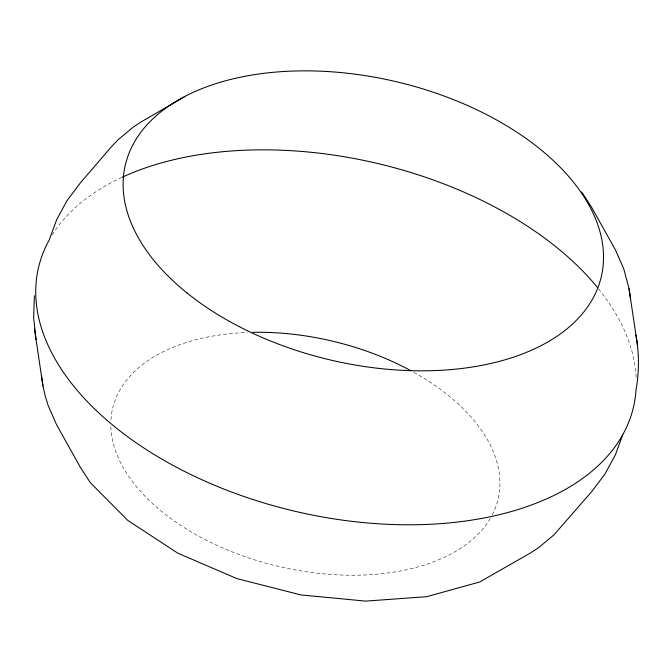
<?xml version="1.0" encoding="UTF-8"?>
<svg xmlns="http://www.w3.org/2000/svg" width="672" height="672" viewBox="0 0 672 672"><rect width="100%" height="100%" fill="white"/><g stroke="black" fill="none" stroke-linecap="round" stroke-linejoin="round"><path stroke-width="0.5" stroke-dasharray="3.36 2.52" d="M490.266 518.448A197.996 115.819 13.2 0 1 275.016 565.572A197.996 115.819 13.2 0 1 110.796 424.679M110.939 419.756A197.996 115.819 13.2 0 1 247.38 332.464M413.792 372.305A197.996 115.819 13.2 0 1 492.232 514.903M52.214 234.906A305.558 178.735 13.2 0 1 121.036 177.769M598.651 288.952A305.558 178.735 13.2 0 1 636.149 377.689"/><path stroke-width="1.01" d="M34.381 295.722L33.617 317.629L36.028 339.528M622.818 434.574L615.283 455.053L604.892 474.13L591.78 491.551L553.963 534.862L538.549 547.697L530.116 553.174L479.699 581.986L426.644 596.694L365.686 601.112L300.972 594.938L236.905 578.6L177.862 553.199L127.865 520.472L90.317 482.647L80.539 467.62L56.582 424.738L48.266 405.846L45.226 395.993L42.949 385.904L34.423 328.6M184.775 96.684L141.884 121.464L133.451 126.932L118.037 139.776L111.115 147.092L80.22 183.078L67.108 200.5L56.717 219.584L49.182 240.055A305.558 178.735 13.2 0 0 285.348 508.922A305.558 178.735 13.2 0 0 636.048 389.777C639.257 371.725 639.206 353.153 635.972 335.11M581.683 191.982L591.461 207.018L615.418 249.892L623.734 268.783L629.051 288.733L637.577 346.038M629.051 288.733L630.554 299.015M41.446 375.614L42.949 385.904M122.018 177.316A305.558 178.735 13.2 0 1 597.425 287.431M252.697 332.312A197.996 115.819 13.2 0 1 410.978 370.751M187.034 292.984A244.448 142.993 13.2 0 0 592.78 298.645A244.448 142.993 13.2 0 0 310.153 70.888A244.448 142.993 13.2 0 0 187.034 292.984"/></g></svg>
